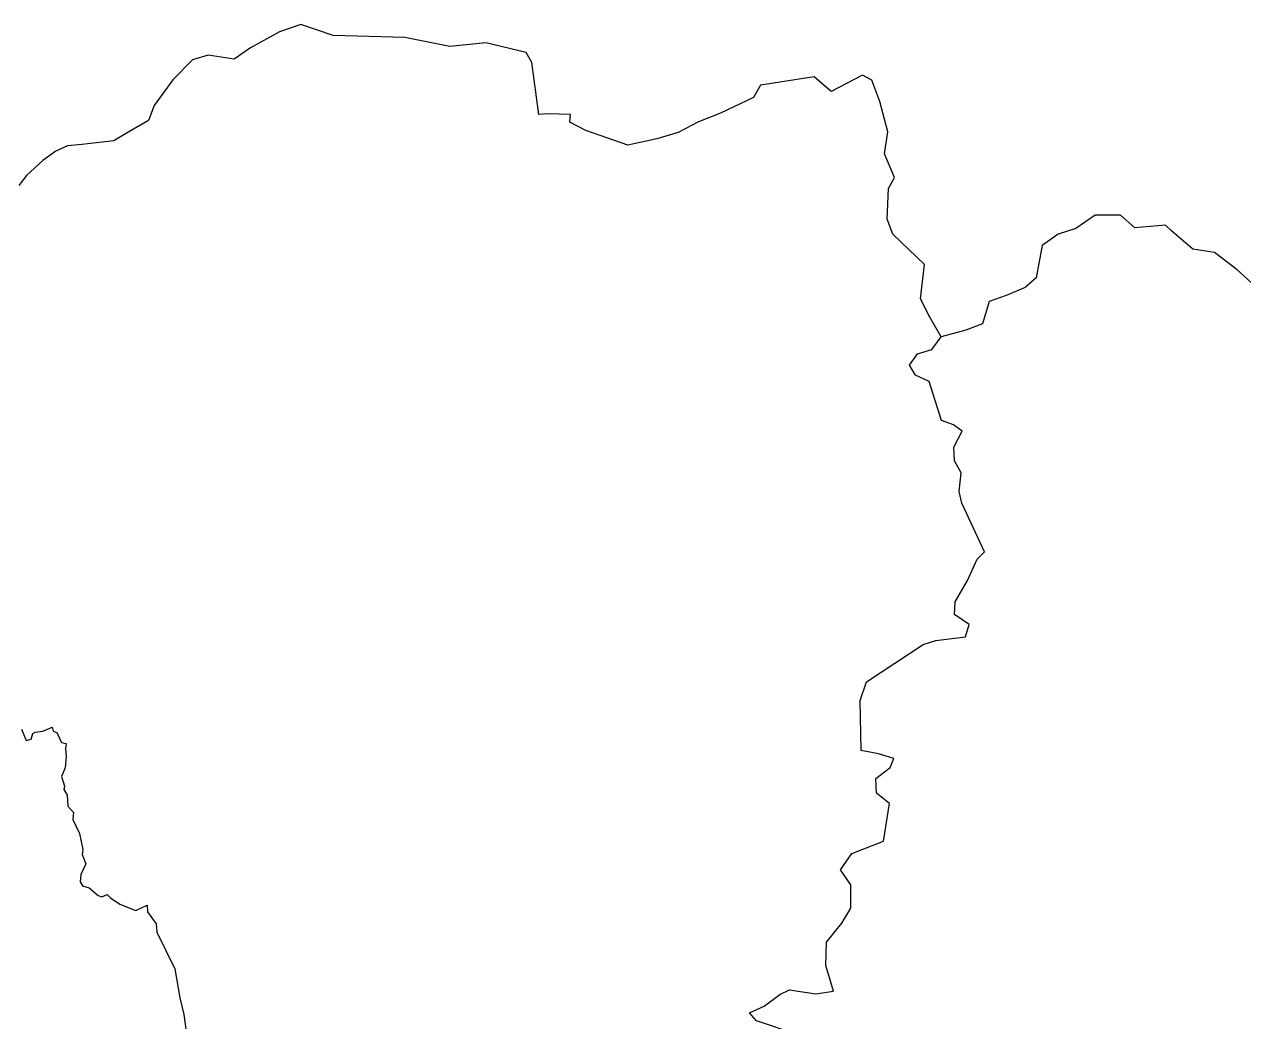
# Model space of a CAD drawing. Header units: metres. Extents: x 0 to 561379, y 0 to 4092696.
# Drawn here: x 356316 to 367698, y 1753871 to 1763183 of the extents above; entities that cross this region are included whole.
import ezdxf

# ---------------------------------------------------------------- set-up
doc = ezdxf.new("R2010")
doc.units = ezdxf.units.M
doc.layers.add('TALUKA BOUNDRY', color=150, linetype='Continuous')
doc.layers.add('VILLAGE BOUNDRY', color=32, linetype='Continuous')

msp = doc.modelspace()

# ---------------------------------------------------------------- linework, layer by layer
at = {"layer": 'TALUKA BOUNDRY'}
msp.add_lwpolyline([(363550, 1753744), (363149, 1753878), (363084, 1753954), (363223, 1754017), (363367, 1754124), (363460, 1754168), (363704, 1754130), (363870, 1754157), (363798, 1754394), (363803, 1754613), (363948, 1754792), (364030, 1754932), (364031, 1755150), (363935, 1755290), (364040, 1755441), (364335, 1755555), (364391, 1755909), (364272, 1756006), (364265, 1756141), (364397, 1756245), (364433, 1756328), (364290, 1756373), (364127, 1756402), (364119, 1756870), (364178, 1757045), (364706, 1757394), (364826, 1757429), (365101, 1757464), (365137, 1757579), (364998, 1757672), (365006, 1757792), (365120, 1757991), (365210, 1758190), (365280, 1758258), (365066, 1758711), (365043, 1758823), (365060, 1758995), (364999, 1759107), (364992, 1759235), (365070, 1759386), (364989, 1759443), (364877, 1759483), (364763, 1759848), (364636, 1759909), (364579, 1760001), (364653, 1760108), (364788, 1760147), (364873, 1760265), (364769, 1760448), (364683, 1760620), (364720, 1760940), (364424, 1761224), (364371, 1761364), (364382, 1761652), (364439, 1761753), (364347, 1761974), (364377, 1762179), (364302, 1762463), (364228, 1762662), (364139, 1762710), (363848, 1762558), (363688, 1762695), (363189, 1762616), (363124, 1762501), (362814, 1762355), (362609, 1762274), (362420, 1762173), (362221, 1762116), (361950, 1762056), (361556, 1762194), (361408, 1762269), (361414, 1762341), (361201, 1762347), (361120, 1762341), (361053, 1762827), (361000, 1762922), (360623, 1763011), (360289, 1762977), (359868, 1763061), (359197, 1763080), (358898, 1763183), (358698, 1763115), (358426, 1762963), (358273, 1762858), (358031, 1762895), (357886, 1762852), (357703, 1762665), (357528, 1762427), (357473, 1762285), (357276, 1762171), (357152, 1762096), (356852, 1762062), (356719, 1762049), (356610, 1761998), (356488, 1761912), (356336, 1761773), (356264, 1761679)], dxfattribs=at)
msp.add_polyline3d([(367909, 1760647, 0), (367638, 1760891, 0), (367426, 1761052, 0), (367225, 1761085, 0), (367027, 1761254, 0), (366969, 1761307, 0), (366681, 1761285, 0), (366550, 1761402, 0), (366312, 1761403, 0), (366132, 1761276, 0), (365967, 1761223, 0), (365816, 1761120, 0), (365760, 1760817, 0), (365660, 1760725, 0), (365482, 1760653, 0), (365323, 1760596, 0), (365260, 1760386, 0), (365105, 1760329, 0), (364873, 1760265, 0), (364769, 1760448, 0), (364683, 1760620, 0), (364720, 1760940, 0), (364424, 1761224, 0), (364371, 1761364, 0), (364382, 1761652, 0), (364439, 1761753, 0), (364347, 1761974, 0), (364377, 1762179, 0), (364302, 1762463, 0), (364228, 1762662, 0), (364139, 1762710, 0), (363848, 1762558, 0), (363688, 1762695, 0), (363189, 1762616, 0), (363124, 1762501, 0), (362814, 1762355, 0), (362609, 1762274, 0), (362420, 1762173, 0), (362221, 1762116, 0), (361950, 1762056, 0), (361556, 1762194, 0), (361408, 1762269, 0), (361414, 1762341, 0), (361201, 1762347, 0), (361120, 1762341, 0), (361053, 1762827, 0), (361000, 1762922, 0), (360623, 1763011, 0), (360289, 1762977, 0), (359868, 1763061, 0), (359197, 1763080, 0), (358898, 1763183, 0), (358698, 1763115, 0), (358426, 1762963, 0), (358273, 1762858, 0), (358031, 1762895, 0), (357886, 1762852, 0), (357703, 1762665, 0), (357528, 1762427, 0), (357473, 1762285, 0), (357276, 1762171, 0), (357152, 1762096, 0), (356852, 1762062, 0), (356719, 1762049, 0), (356610, 1761998, 0), (356488, 1761912, 0), (356336, 1761773, 0), (356264, 1761679, 0)], dxfattribs=at)
at = {"layer": 'VILLAGE BOUNDRY'}
msp.add_polyline3d([(356288, 1756603, 0), (356331, 1756496, 0), (356379, 1756510, 0), (356394, 1756561, 0), (356416, 1756575, 0), (356488, 1756583, 0), (356574, 1756621, 0), (356584, 1756584, 0), (356620, 1756570, 0), (356661, 1756479, 0), (356706, 1756469, 0), (356698, 1756417, 0), (356707, 1756346, 0), (356696, 1756240, 0), (356661, 1756160, 0), (356690, 1756070, 0), (356684, 1756040, 0), (356715, 1755986, 0), (356721, 1755884, 0), (356775, 1755823, 0), (356768, 1755759, 0), (356831, 1755628, 0), (356861, 1755480, 0), (356855, 1755432, 0), (356889, 1755346, 0), (356844, 1755244, 0), (356837, 1755176, 0), (356859, 1755140, 0), (356919, 1755120, 0), (357005, 1755049, 0), (357038, 1755035, 0), (357087, 1755059, 0), (357120, 1755026, 0), (357206, 1754967, 0), (357356, 1754908, 0), (357462, 1754960, 0), (357466, 1754895, 0), (357545, 1754783, 0), (357551, 1754705, 0), (357720, 1754363, 0), (357768, 1754093, 0), (357804, 1753937, 0), (357840, 1753690, 0)], dxfattribs=at)

doc.saveas('drawing.dxf')
